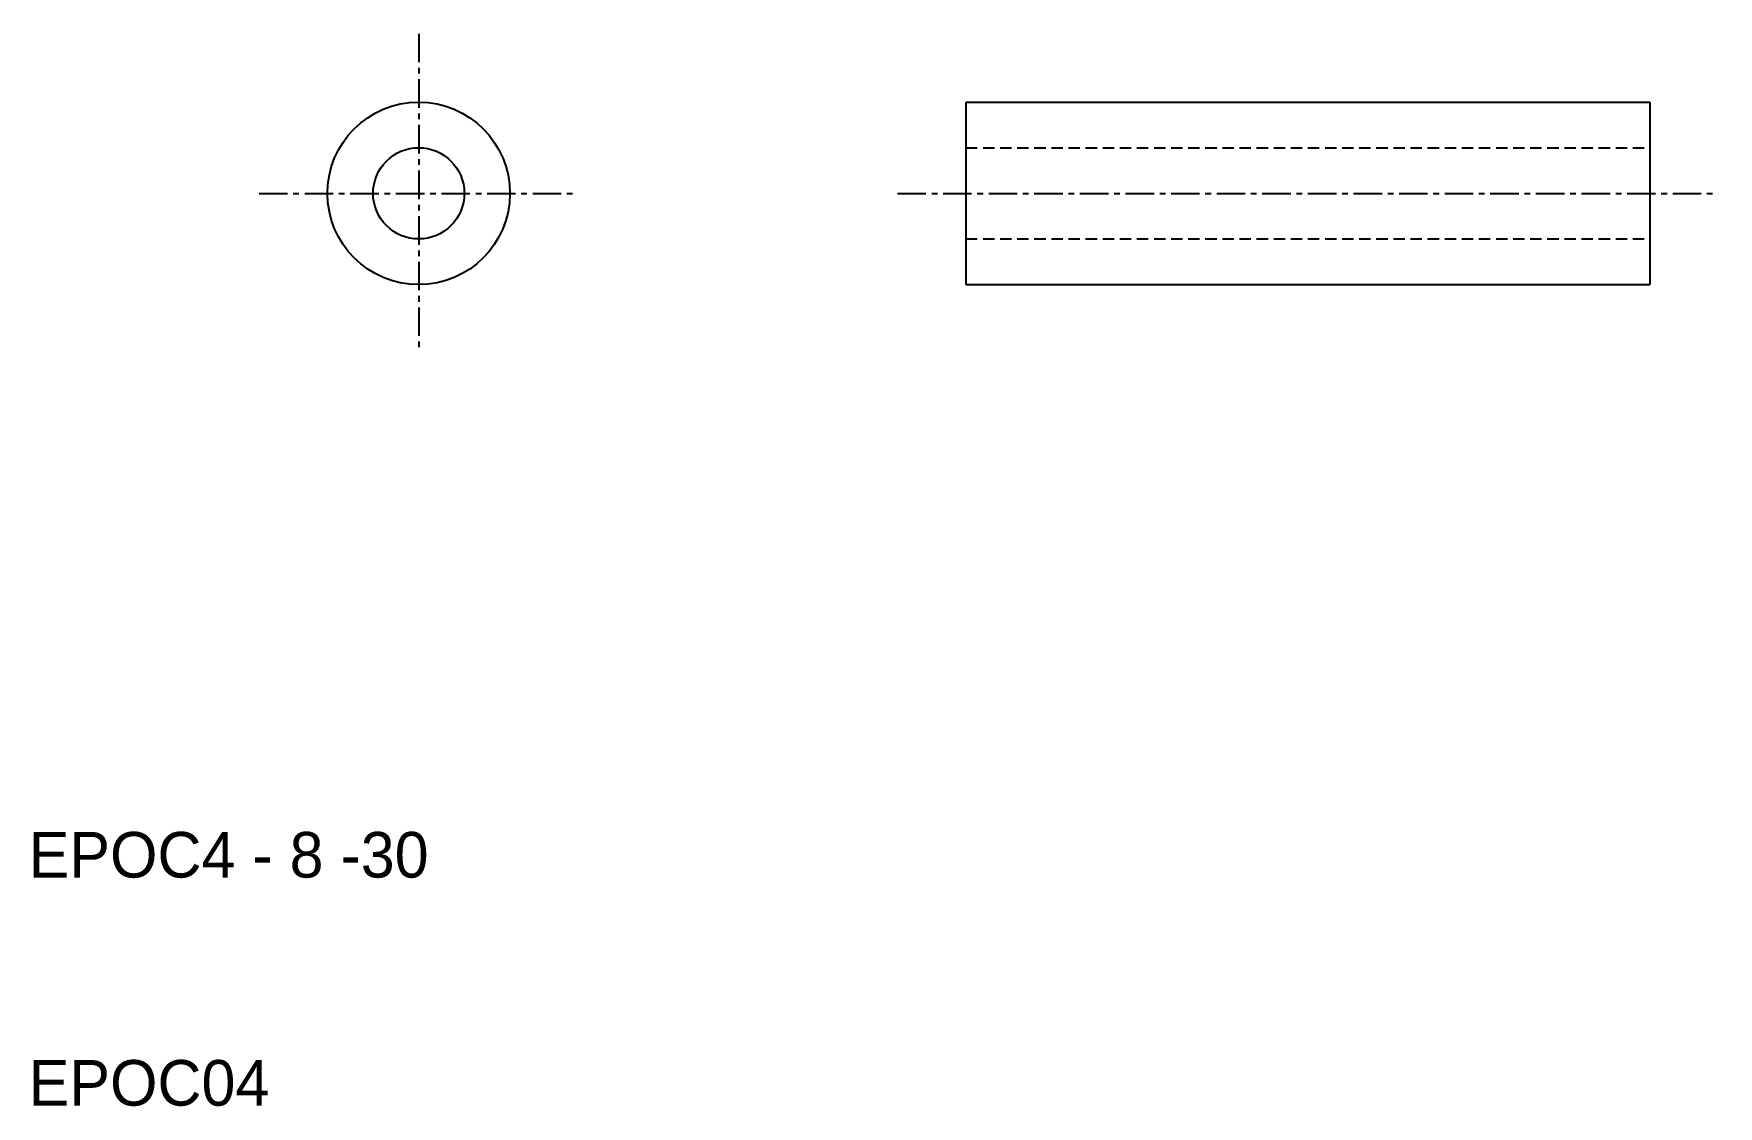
# Model space of a CAD drawing. Extents: x 10.2 to 84.1, y 10 to 57.
import ezdxf

# ---------------------------------------------------------------- set-up
doc = ezdxf.new("R2010")
doc.units = 0
doc.linetypes.add('CENTER', pattern=[2, 1.25, -0.25, 0.25, -0.25])
doc.linetypes.add('DASHED', pattern=[0.75, 0.5, -0.25])
doc.layers.get('0').update_dxf_attribs({"linetype": 'CONTINUOUS'})
doc.layers.add('CENTER', color=1, linetype='CENTER')

msp = doc.modelspace()

# ---------------------------------------------------------------- linework, layer by layer
at = {"color": 7, "linetype": 'CONTINUOUS'}
for p, q in [((51.105, 54), (81.105, 54)), ((51.105, 54), (51.105, 46)), ((81.105, 54), (81.105, 46)), ((51.105, 46), (81.105, 46))]:
    msp.add_line(p, q, dxfattribs=at)
at = {"color": 3, "linetype": 'DASHED'}
for p, q in [((51.105, 52), (81.105, 52)), ((51.105, 48), (81.105, 48))]:
    msp.add_line(p, q, dxfattribs=at)
at = {"color": 7, "linetype": 'CONTINUOUS'}
for radius in [4, 2]:
    msp.add_circle((27.105, 50), radius, dxfattribs=at)
at = {"layer": 'CENTER', "color": 1, "linetype": 'CENTER'}
for p, q in [((27.105, 57), (27.105, 43)), ((20.105, 50), (34.105, 50)), ((48.105, 50), (84.105, 50))]:
    msp.add_line(p, q, dxfattribs=at)

# ---------------------------------------------------------------- texts
at = {"color": 7, "linetype": 'CONTINUOUS'}
for s, p in [('EPOC4 - 8 -30', (10, 20)), ('EPOC04', (10, 10))]:
    msp.add_text(s, height=2, dxfattribs=at).set_placement(p)

doc.saveas('drawing.dxf')
